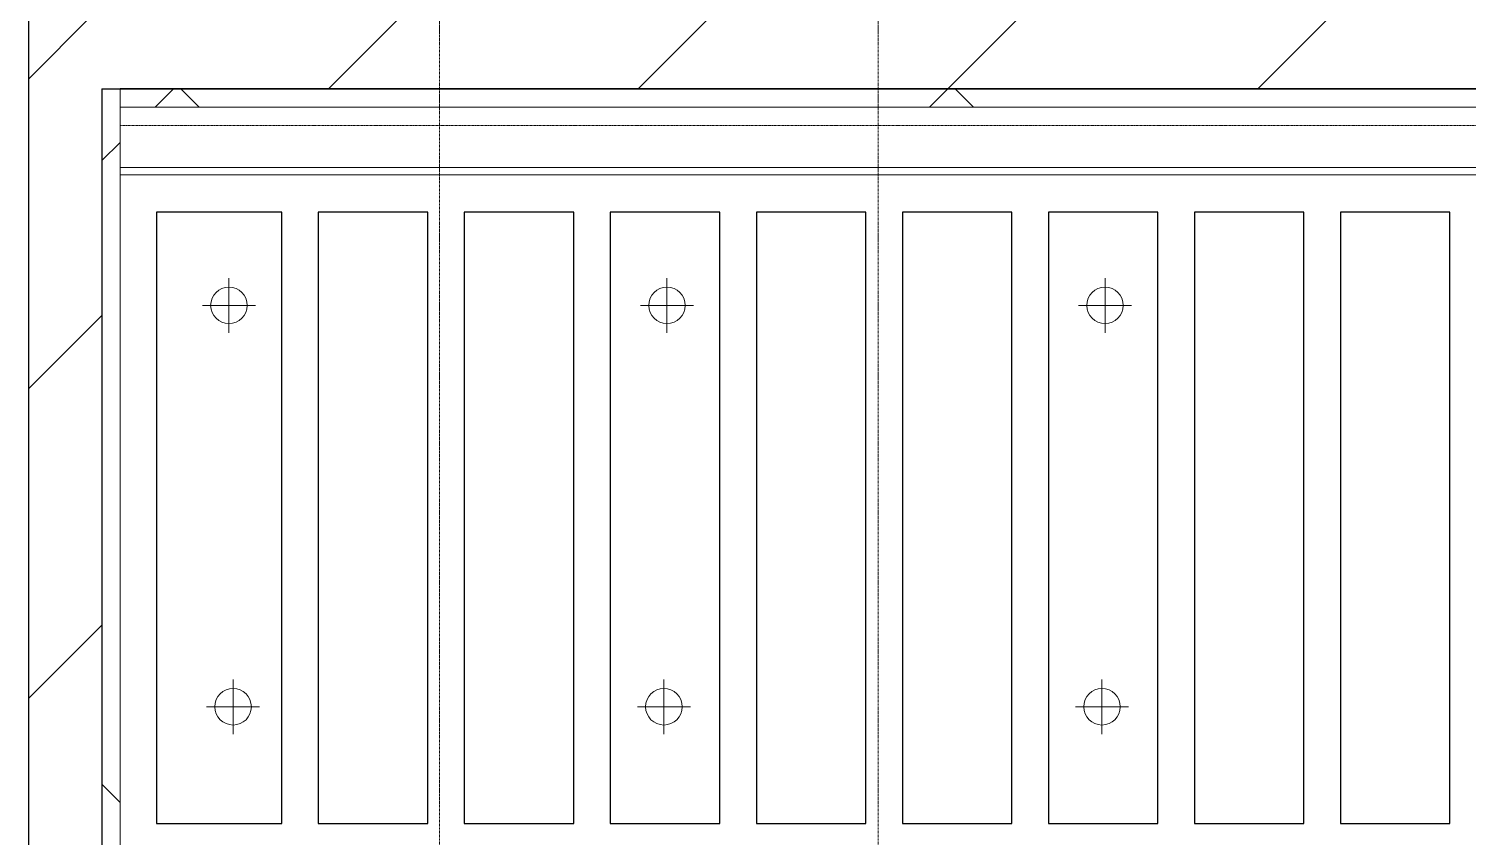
# Model space of a CAD drawing. Header units: millimetres. Extents: x -962357 to -591933, y -35273 to 59420.
# Drawn here: x -871205 to -867262, y 7487 to 9703 of the extents above; entities that cross this region are included whole.
import ezdxf

# ---------------------------------------------------------------- set-up
doc = ezdxf.new("R2010")
doc.units = ezdxf.units.MM
doc.linetypes.add('DPA_Boundary Line 500', pattern=[3.75, 0, -0.75, 1.5, -0.75, 0, -0.75])
doc.linetypes.add('DPA_Grid _ Level 100', pattern=[10, 5.5, -1.6, 1.3, -1.6])
doc.layers.add('000 - WIPEOUT', color=250, linetype='Continuous')
doc.layers.add('A11_ALU.SOLID SHEET', color=2, linetype='Continuous')
for name, color, linetype, lineweight in [('A-DETL-GENF', 2, 'Continuous', 9), ('A-GLAZ-CURT', 2, 'Continuous', 9), ('A-WALL', 5, 'Continuous', 9), ('A-WALL-FNSH', 2, 'Continuous', 9), ('A-WALL-PATT', 1, 'Continuous', 9), ('E-LITE-EQPM', 2, 'Continuous', 9), ('I-WALL-E', 2, 'Continuous', 9), ('S-GRID', 251, 'Continuous', 9)]:
    doc.layers.add(name, color=color, linetype=linetype, lineweight=lineweight)
pattern_1 = [(45, (2.4, 1), (-424.26407, 424.26407), [])]
pattern_2 = [(45, (2.4, 1), (-1060.6602, 1060.6602), []), (135, (2.4, 1), (-1060.6602, -1060.6602), [])]

# ---------------------------------------------------------------- blocks, each defined once
blk = doc.blocks.new('PPLS-PP19_Custom Tile Pattern - Custom Tile Pattern-V70-4130-01 MULTI-PURPOSE LEVEL - REFLECTED CEILING PLAN')
at = {"layer": 'A-GLAZ-CURT'}
for p, q in [((-300, 0), (300, 0)), ((300, 0), (-300, 0)), ((-134.2, 0), (-140, 0)), ((230.1, 0), (300, 0)), ((-300, -50), (300, -50)), ((300, -50), (-300, -50))]:
    blk.add_line(p, q, dxfattribs=at)
at = {"layer": 'A-GLAZ-CURT', "flags": 128}
for points in [[(-300, 0), (-291.6, 0), (-283.3, 0), (-275.2, 0), (-267.3, 0), (-259.5, 0), (-251.8, 0), (-244.2, 0), (-236.7, 0), (-229.4, 0), (-222.1, 0), (-214.8, 0), (-207.7, 0), (-200.8, 0), (-194, 0), (-187.5, 0), (-181.4, 0)], [(-190.4, 0), (-196.4, 0), (-202.6, 0), (-209, 0), (-215.7, 0), (-222.6, 0), (-229.7, 0), (-237, 0), (-244.4, 0), (-252, 0), (-259.7, 0), (-267.5, 0), (-275.5, 0), (-283.6, 0), (-291.7, 0), (-300, 0)], [(-149.4, 0), (-141.8, 0), (-132.8, 0), (-126.1, 0)]]:
    blk.add_lwpolyline(points, dxfattribs=at)
at = {"layer": 'A-GLAZ-CURT'}
for points, knots in [([(-300, 0), (-284.7, 0), (-236.6, 0), (-176.1, 0), (-138.3, 0), (-124.9, 0)], [-5323.127839, -5323.127839, -5323.127839, -5323.127839, -4502.809032, -2700.551212, -1108.984966, -1108.984966, -1108.984966, -1108.984966]), ([(-159.2, 0), (-159.6, 0), (-163.4, 0), (-174, 0), (-185.6, 0), (-209.8, 0), (-232, 0), (-248.9, 0), (-253.5, 0), (-253.7, 0)], [-2257.973564, -2257.973564, -2257.973564, -2257.973564, -2237.412286, -2029.680487, -1755.085331, -1400.429864, -858.079193, -543.655514, -531.287897, -531.287897, -531.287897, -531.287897]), ([(-143.3, 0), (-144.7, 0), (-149.9, 0), (-162, 0), (-177.9, 0), (-199.5, 0), (-215.4, 0), (-225.5, 0), (-226.7, 0)], [-2390.191866, -2390.191866, -2390.191866, -2390.191866, -2308.929706, -2113.765672, -1763.376603, -1422.553702, -978.033455, -910.549282, -910.549282, -910.549282, -910.549282]), ([(-128, 0), (-130.6, 0), (-136.8, 0), (-144.4, 0), (-147.1, 0)], [-5691.037617, -5691.037617, -5691.037617, -5691.037617, -5508.838257, -5319.88299, -5319.88299, -5319.88299, -5319.88299]), ([(-65.9, 0), (-70.5, 0), (-83.9, 0), (-110.9, 0), (-128.7, 0), (-142.4, 0), (-143.6, 0)], [-7788.403577, -7788.403577, -7788.403577, -7788.403577, -7508.296369, -7004.680444, -6449.282163, -6393.465623, -6393.465623, -6393.465623, -6393.465623]), ([(-118.2, 0), (-119.4, 0), (-122.1, 0), (-125.4, 0), (-127, 0), (-127.4, 0)], [-164.249813, -164.249813, -164.249813, -164.249813, -98.539552, -24.539552, 0, 0, 0, 0]), ([(-126.5, 0), (-122.4, 0), (-108.7, 0), (-90.8, 0), (-77.2, 0), (-72.3, 0)], [-5231.017328, -5231.017328, -5231.017328, -5231.017328, -4994.692869, -4542.524482, -4234.633075, -4234.633075, -4234.633075, -4234.633075]), ([(-125.7, 0), (-125.3, 0), (-120.4, 0), (-107.3, 0), (-90.4, 0), (-75.3, 0), (-68.4, 0), (-65.1, 0), (-63.6, 0)], [-4082.700899, -4082.700899, -4082.700899, -4082.700899, -4054.690705, -3793.097032, -3402.597032, -3144.956779, -3050.982048, -2969.237017, -2969.237017, -2969.237017, -2969.237017]), ([(-114.9, 0), (-108, 0), (-98.7, 0), (-91.2, 0), (-90.5, 0)], [-6773.888853, -6773.888853, -6773.888853, -6773.888853, -6236.997189, -6184.855039, -6184.855039, -6184.855039, -6184.855039]), ([(-58.7, 0), (-59.6, 0), (-65.7, 0), (-81.2, 0), (-99.4, 0), (-111.4, 0), (-113.3, 0)], [-1113.463882, -1113.463882, -1113.463882, -1113.463882, -1060.00838, -740.068933, -229.489605, -123.718209, -123.718209, -123.718209, -123.718209]), ([(-39.2, 0), (-39.7, 0), (-45.3, 0), (-56.2, 0), (-75.6, 0), (-92, 0), (-103.2, 0), (-106.1, 0)], [-1826.829157, -1826.829157, -1826.829157, -1826.829157, -1792.521578, -1466.981642, -1208.454564, -789.402658, -608.943052, -608.943052, -608.943052, -608.943052]), ([(-96.4, 0), (-96.2, 0), (-90.9, 0), (-71.3, 0), (-42.5, 0), (-15.2, 0), (-3.8, 0), (-1, 0)], [-5115.12164, -5115.12164, -5115.12164, -5115.12164, -5103.229623, -4799.173296, -4065.652676, -3589.737505, -3410.081093, -3410.081093, -3410.081093, -3410.081093]), ([(-67.9, 0), (-73, 0), (-81.1, 0), (-89.2, 0), (-91.8, 0)], [-2627.997013, -2627.997013, -2627.997013, -2627.997013, -2193.204658, -1970.99776, -1970.99776, -1970.99776, -1970.99776]), ([(-79.5, 0), (-79.3, 0), (-74.9, 0), (-70.9, 0), (-67.4, 0)], [-1286.743147, -1286.743147, -1286.743147, -1286.743147, -1274.333717, -1073.56893, -1073.56893, -1073.56893, -1073.56893]), ([(-29, 0), (-34, 0), (-43.7, 0), (-55.8, 0), (-63.3, 0), (-65.5, 0)], [-2680.714891, -2680.714891, -2680.714891, -2680.714891, -2413.671296, -2161.752162, -2037.343317, -2037.343317, -2037.343317, -2037.343317]), ([(31.2, 0), (26, 0), (12, 0), (-16.9, 0), (-42.2, 0), (-56.4, 0), (-58.5, 0)], [-4496.803627, -4496.803627, -4496.803627, -4496.803627, -4222.080604, -3745.412743, -2981.410125, -2831.320802, -2831.320802, -2831.320802, -2831.320802]), ([(-49.8, 0), (-48.2, 0), (-45.4, 0), (-42.6, 0), (-41.8, 0)], [-4417.7536, -4417.7536, -4417.7536, -4417.7536, -4321.566175, -4270.495146, -4270.495146, -4270.495146, -4270.495146]), ([(71, 0), (70.7, 0), (65.3, 0), (53.5, 0), (37, 0), (24.1, 0), (12.8, 0), (-2.9, 0), (-20.6, 0), (-32.8, 0), (-42.4, 0), (-47, 0), (-47.8, 0)], [-2966.590051, -2966.590051, -2966.590051, -2966.590051, -2950.589685, -2634.532728, -2313.748533, -2106.613311, -1925.670641, -1617.263037, -1290.787923, -1039.307308, -819.71621, -773.893057, -773.893057, -773.893057, -773.893057]), ([(-45.9, 0), (-43, 0), (-37.8, 0), (-33.6, 0), (-32.3, 0)], [-3487.344885, -3487.344885, -3487.344885, -3487.344885, -3315.260113, -3238.248822, -3238.248822, -3238.248822, -3238.248822]), ([(-31.3, 0), (-28.4, 0), (-17, 0), (8.8, 0), (43.4, 0), (68.5, 0), (77.9, 0), (79.3, 0)], [-6062.162279, -6062.162279, -6062.162279, -6062.162279, -5862.463379, -5340.621928, -4573.028122, -4094.177415, -3998.447461, -3998.447461, -3998.447461, -3998.447461]), ([(2.8, 0), (-4.7, 0), (-14.7, 0), (-28.9, 0), (-31.3, 0)], [-9880.810509, -9880.810509, -9880.810509, -9880.810509, -9424.652049, -9299.586361, -9299.586361, -9299.586361, -9299.586361]), ([(-29, 0), (-28.7, 0), (-27.4, 0), (-24.5, 0), (-22.6, 0)], [-166.548282, -166.548282, -166.548282, -166.548282, -102.06493, 0, 0, 0, 0]), ([(-22.6, 0), (-20.3, 0), (-17, 0), (-12.7, 0), (-10.9, 0), (-9.9, 0)], [-56468.192263, -56468.192263, -56468.192263, -56468.192263, -56344.022017, -56303.229861, -56238.992205, -56238.992205, -56238.992205, -56238.992205]), ([(-21.2, 0), (-19.4, 0), (-11.8, 0), (-1.3, 0), (4.5, 0)], [-2989.152759, -2989.152759, -2989.152759, -2989.152759, -2864.387349, -2490.960632, -2490.960632, -2490.960632, -2490.960632]), ([(0.5, 0), (-2.2, 0), (-6.9, 0), (-11, 0), (-12.4, 0)], [-2679.34943, -2679.34943, -2679.34943, -2679.34943, -2518.50168, -2435.772209, -2435.772209, -2435.772209, -2435.772209]), ([(-3.4, 0), (-0.6, 0), (14, 0), (42.8, 0), (88.7, 0), (120.6, 0), (138.3, 0), (138.5, 0)], [-439.821474, -439.821474, -439.821474, -439.821474, -429.606584, -390.253598, -346.313304, -291.370682, -290.5735, -290.5735, -290.5735, -290.5735]), ([(3.4, 0), (4.6, 0), (8, 0), (16, 0), (22.5, 0), (24.5, 0)], [-211.182196, -211.182196, -211.182196, -211.182196, -206.416616, -198.214427, -187.717507, -187.717507, -187.717507, -187.717507]), ([(103.1, 0), (101.1, 0), (86.3, 0), (63.3, 0), (37, 0), (25.3, 0), (20.9, 0)], [-375.435014, -375.435014, -375.435014, -375.435014, -369.147452, -330.153101, -307.516438, -289.397823, -289.397823, -289.397823, -289.397823]), ([(21.5, 0), (22, 0), (24.6, 0), (31, 0), (39, 0), (48.3, 0), (52.8, 0), (53.9, 0)], [-1992.768506, -1992.768506, -1992.768506, -1992.768506, -1956.422387, -1818.904206, -1645.594513, -1443.202566, -1370.028348, -1370.028348, -1370.028348, -1370.028348]), ([(136.4, 0), (121.7, 0), (86.9, 0), (51.2, 0), (31.2, 0)], [-106.750556, -106.750556, -106.750556, -106.750556, -59.610984, 0, 0, 0, 0]), ([(36.3, 0), (37.8, 0), (46.7, 0), (52.8, 0), (56.3, 0)], [-314.598523, -314.598523, -314.598523, -314.598523, -305.899624, -292.458861, -292.458861, -292.458861, -292.458861]), ([(100.3, 0), (90.4, 0), (75.2, 0), (57.8, 0), (46.5, 0), (41.8, 0), (38.2, 0), (37.3, 0)], [-395.777283, -395.777283, -395.777283, -395.777283, -357.622665, -341.267687, -334.000314, -326.15566, -321.97841, -321.97841, -321.97841, -321.97841]), ([(39, 0), (43.3, 0), (54.4, 0), (67.2, 0), (73, 0)], [-4639.627446, -4639.627446, -4639.627446, -4639.627446, -4353.683244, -3976.823525, -3976.823525, -3976.823525, -3976.823525]), ([(96.7, 0), (97, 0), (100.3, 0), (109, 0), (120.8, 0), (139.9, 0), (160.9, 0), (176.3, 0), (182.7, 0)], [-2253.533331, -2253.533331, -2253.533331, -2253.533331, -2233.599744, -2052.234781, -1843.028543, -1530.39897, -1095.004608, -662.803921, -662.803921, -662.803921, -662.803921]), ([(131.4, 0), (132.9, 0), (139.5, 0), (148, 0), (152.6, 0)], [-625.910216, -625.910216, -625.910216, -625.910216, -618.981161, -603.66234, -603.66234, -603.66234, -603.66234]), ([(162.8, 0), (165.4, 0), (168.7, 0), (170.7, 0), (170.7, 0)], [-111.264224, -111.264224, -111.264224, -111.264224, -56.742688, -55.632112, -55.632112, -55.632112, -55.632112]), ([(300, 0), (286.5, 0), (254.2, 0), (207.1, 0), (179.8, 0), (166.2, 0), (164.9, 0)], [-285.253232, -285.253232, -285.253232, -285.253232, -244.693688, -187.987675, -143.776725, -138.771843, -138.771843, -138.771843, -138.771843]), ([(171.5, 0), (176.5, 0), (188.6, 0), (194.3, 0), (195.7, 0)], [-7971.819559, -7971.819559, -7971.819559, -7971.819559, -7784.112253, -7707.76565, -7707.76565, -7707.76565, -7707.76565]), ([(185.8, 0), (186.9, 0), (192.6, 0), (208.8, 0), (219.4, 0), (230.1, 0)], [-46.257281, -46.257281, -46.257281, -46.257281, -41.623857, -24.459831, 0, 0, 0, 0]), ([(219.8, 0), (225.3, 0), (244.4, 0), (264.9, 0), (276, 0), (279, 0)], [-6915.603924, -6915.603924, -6915.603924, -6915.603924, -6582.165592, -6068.460911, -5859.388289, -5859.388289, -5859.388289, -5859.388289]), ([(286.1, 0), (286.6, 0), (288.3, 0), (293.6, 0), (297.8, 0), (300, 0)], [-4011.010929, -4011.010929, -4011.010929, -4011.010929, -3959.664717, -3862.421465, -3746.95702, -3746.95702, -3746.95702, -3746.95702])]:
    blk.add_open_spline(points, degree=3, knots=knots, dxfattribs=at)
for points in [[(-122.9, 0), (-125.3, 0), (-129.6, 0), (-133.8, 0)], [(-108.5, 0), (-104.3, 0), (-99.2, 0), (-91.5, 0)], [(67.8, 0), (71.7, 0), (75.7, 0), (79.6, 0)]]:
    blk.add_open_spline(points, degree=3, dxfattribs=at)
blk = doc.blocks.new('PPLS-PP19_Custom Tile Pattern - Custom Tile Pattern-V80-4130-01 MULTI-PURPOSE LEVEL - REFLECTED CEILING PLAN')
at = {"layer": 'A-GLAZ-CURT'}
for p, q in [((-300, 0), (300, 0)), ((300, 0), (-300, 0)), ((-134.2, 0), (-140, 0)), ((230.1, 0), (300, 0)), ((-300, -50), (300, -50)), ((300, -50), (-300, -50))]:
    blk.add_line(p, q, dxfattribs=at)
at = {"layer": 'A-GLAZ-CURT', "flags": 128}
for points in [[(-300, 0), (-291.6, 0), (-283.3, 0), (-275.2, 0), (-267.3, 0), (-259.5, 0), (-251.8, 0), (-244.2, 0), (-236.7, 0), (-229.4, 0), (-222.1, 0), (-214.8, 0), (-207.7, 0), (-200.8, 0), (-194, 0), (-187.5, 0), (-181.4, 0)], [(-190.4, 0), (-196.4, 0), (-202.6, 0), (-209, 0), (-215.7, 0), (-222.6, 0), (-229.7, 0), (-237, 0), (-244.4, 0), (-252, 0), (-259.7, 0), (-267.5, 0), (-275.5, 0), (-283.6, 0), (-291.7, 0), (-300, 0)], [(-149.4, 0), (-141.8, 0), (-132.8, 0), (-126.1, 0)]]:
    blk.add_lwpolyline(points, dxfattribs=at)
at = {"layer": 'A-GLAZ-CURT'}
for points, knots in [([(-300, 0), (-284.7, 0), (-236.6, 0), (-176.1, 0), (-138.3, 0), (-124.9, 0)], [-5323.127839, -5323.127839, -5323.127839, -5323.127839, -4502.809032, -2700.551212, -1108.984966, -1108.984966, -1108.984966, -1108.984966]), ([(-159.2, 0), (-159.6, 0), (-163.4, 0), (-174, 0), (-185.6, 0), (-209.8, 0), (-232, 0), (-248.9, 0), (-253.5, 0), (-253.7, 0)], [-2257.973564, -2257.973564, -2257.973564, -2257.973564, -2237.412286, -2029.680487, -1755.085331, -1400.429864, -858.079193, -543.655514, -531.287897, -531.287897, -531.287897, -531.287897]), ([(-143.3, 0), (-144.7, 0), (-149.9, 0), (-162, 0), (-177.9, 0), (-199.5, 0), (-215.4, 0), (-225.5, 0), (-226.7, 0)], [-2390.191866, -2390.191866, -2390.191866, -2390.191866, -2308.929706, -2113.765672, -1763.376603, -1422.553702, -978.033455, -910.549282, -910.549282, -910.549282, -910.549282]), ([(-128, 0), (-130.6, 0), (-136.8, 0), (-144.4, 0), (-147.1, 0)], [-5691.037617, -5691.037617, -5691.037617, -5691.037617, -5508.838257, -5319.88299, -5319.88299, -5319.88299, -5319.88299]), ([(-65.9, 0), (-70.5, 0), (-83.9, 0), (-110.9, 0), (-128.7, 0), (-142.4, 0), (-143.6, 0)], [-7788.403577, -7788.403577, -7788.403577, -7788.403577, -7508.296369, -7004.680444, -6449.282163, -6393.465623, -6393.465623, -6393.465623, -6393.465623]), ([(-118.2, 0), (-119.4, 0), (-122.1, 0), (-125.4, 0), (-127, 0), (-127.4, 0)], [-164.249813, -164.249813, -164.249813, -164.249813, -98.539552, -24.539552, 0, 0, 0, 0]), ([(-126.5, 0), (-122.4, 0), (-108.7, 0), (-90.8, 0), (-77.2, 0), (-72.3, 0)], [-5231.017328, -5231.017328, -5231.017328, -5231.017328, -4994.692869, -4542.524482, -4234.633075, -4234.633075, -4234.633075, -4234.633075]), ([(-125.7, 0), (-125.3, 0), (-120.4, 0), (-107.3, 0), (-90.4, 0), (-75.3, 0), (-68.4, 0), (-65.1, 0), (-63.6, 0)], [-4082.700899, -4082.700899, -4082.700899, -4082.700899, -4054.690705, -3793.097032, -3402.597032, -3144.956779, -3050.982048, -2969.237017, -2969.237017, -2969.237017, -2969.237017]), ([(-114.9, 0), (-108, 0), (-98.7, 0), (-91.2, 0), (-90.5, 0)], [-6773.888853, -6773.888853, -6773.888853, -6773.888853, -6236.997189, -6184.855039, -6184.855039, -6184.855039, -6184.855039]), ([(-58.7, 0), (-59.6, 0), (-65.7, 0), (-81.2, 0), (-99.4, 0), (-111.4, 0), (-113.3, 0)], [-1113.463882, -1113.463882, -1113.463882, -1113.463882, -1060.00838, -740.068933, -229.489605, -123.718209, -123.718209, -123.718209, -123.718209]), ([(-39.2, 0), (-39.7, 0), (-45.3, 0), (-56.2, 0), (-75.6, 0), (-92, 0), (-103.2, 0), (-106.1, 0)], [-1826.829157, -1826.829157, -1826.829157, -1826.829157, -1792.521578, -1466.981642, -1208.454564, -789.402658, -608.943052, -608.943052, -608.943052, -608.943052]), ([(-96.4, 0), (-96.2, 0), (-90.9, 0), (-71.3, 0), (-42.5, 0), (-15.2, 0), (-3.8, 0), (-1, 0)], [-5115.12164, -5115.12164, -5115.12164, -5115.12164, -5103.229623, -4799.173296, -4065.652676, -3589.737505, -3410.081093, -3410.081093, -3410.081093, -3410.081093]), ([(-67.9, 0), (-73, 0), (-81.1, 0), (-89.2, 0), (-91.8, 0)], [-2627.997013, -2627.997013, -2627.997013, -2627.997013, -2193.204658, -1970.99776, -1970.99776, -1970.99776, -1970.99776]), ([(-79.5, 0), (-79.3, 0), (-74.9, 0), (-70.9, 0), (-67.4, 0)], [-1286.743147, -1286.743147, -1286.743147, -1286.743147, -1274.333717, -1073.56893, -1073.56893, -1073.56893, -1073.56893]), ([(-29, 0), (-34, 0), (-43.7, 0), (-55.8, 0), (-63.3, 0), (-65.5, 0)], [-2680.714891, -2680.714891, -2680.714891, -2680.714891, -2413.671296, -2161.752162, -2037.343317, -2037.343317, -2037.343317, -2037.343317]), ([(31.2, 0), (26, 0), (12, 0), (-16.9, 0), (-42.2, 0), (-56.4, 0), (-58.5, 0)], [-4496.803627, -4496.803627, -4496.803627, -4496.803627, -4222.080604, -3745.412743, -2981.410125, -2831.320802, -2831.320802, -2831.320802, -2831.320802]), ([(-49.8, 0), (-48.2, 0), (-45.4, 0), (-42.6, 0), (-41.8, 0)], [-4417.7536, -4417.7536, -4417.7536, -4417.7536, -4321.566175, -4270.495146, -4270.495146, -4270.495146, -4270.495146]), ([(50.3, 0), (45.2, 0), (36, 0), (24.1, 0), (12.8, 0), (-2.9, 0), (-20.6, 0), (-32.8, 0), (-42.4, 0), (-47, 0), (-47.8, 0)], [-2579.643523, -2579.643523, -2579.643523, -2579.643523, -2313.748533, -2106.613311, -1925.670641, -1617.263037, -1290.787923, -1039.307308, -819.71621, -773.893057, -773.893057, -773.893057, -773.893057]), ([(-45.9, 0), (-43, 0), (-37.8, 0), (-33.6, 0), (-32.3, 0)], [-3487.344885, -3487.344885, -3487.344885, -3487.344885, -3315.260113, -3238.248822, -3238.248822, -3238.248822, -3238.248822]), ([(-31.3, 0), (-28.4, 0), (-17, 0), (8.8, 0), (35.2, 0), (50.9, 0), (52, 0)], [-6062.162279, -6062.162279, -6062.162279, -6062.162279, -5862.463379, -5340.621928, -4573.028122, -4514.376165, -4514.376165, -4514.376165, -4514.376165]), ([(2.8, 0), (-4.7, 0), (-14.7, 0), (-28.9, 0), (-31.3, 0)], [-9880.810509, -9880.810509, -9880.810509, -9880.810509, -9424.652049, -9299.586361, -9299.586361, -9299.586361, -9299.586361]), ([(-29, 0), (-28.7, 0), (-27.4, 0), (-24.5, 0), (-22.6, 0)], [-166.548282, -166.548282, -166.548282, -166.548282, -102.06493, 0, 0, 0, 0]), ([(-22.6, 0), (-20.3, 0), (-17, 0), (-12.7, 0), (-10.9, 0), (-9.9, 0)], [-56468.192263, -56468.192263, -56468.192263, -56468.192263, -56344.022017, -56303.229861, -56238.992205, -56238.992205, -56238.992205, -56238.992205]), ([(-21.2, 0), (-19.4, 0), (-11.8, 0), (-1.3, 0), (4.5, 0)], [-2989.152759, -2989.152759, -2989.152759, -2989.152759, -2864.387349, -2490.960632, -2490.960632, -2490.960632, -2490.960632]), ([(0.5, 0), (-2.2, 0), (-6.9, 0), (-11, 0), (-12.4, 0)], [-2679.34943, -2679.34943, -2679.34943, -2679.34943, -2518.50168, -2435.772209, -2435.772209, -2435.772209, -2435.772209]), ([(-3.4, 0), (-0.6, 0), (14, 0), (33.7, 0), (51, 0), (55.7, 0)], [-439.821474, -439.821474, -439.821474, -439.821474, -429.606584, -390.253598, -375.968397, -375.968397, -375.968397, -375.968397]), ([(3.4, 0), (4.6, 0), (8, 0), (16, 0), (22.5, 0), (24.5, 0)], [-211.182196, -211.182196, -211.182196, -211.182196, -206.416616, -198.214427, -187.717507, -187.717507, -187.717507, -187.717507]), ([(55.7, 0), (48.9, 0), (36.3, 0), (25.3, 0), (20.9, 0)], [-327.830242, -327.830242, -327.830242, -327.830242, -307.516438, -289.397823, -289.397823, -289.397823, -289.397823]), ([(21.5, 0), (22, 0), (24.6, 0), (31, 0), (39, 0), (48.3, 0), (52.8, 0), (53.9, 0)], [-1992.768506, -1992.768506, -1992.768506, -1992.768506, -1956.422387, -1818.904206, -1645.594513, -1443.202566, -1370.028348, -1370.028348, -1370.028348, -1370.028348]), ([(136.4, 0), (121.7, 0), (86.9, 0), (51.2, 0), (31.2, 0)], [-106.750556, -106.750556, -106.750556, -106.750556, -59.610984, 0, 0, 0, 0]), ([(36.3, 0), (37.8, 0), (43.7, 0), (48.4, 0), (50.2, 0)], [-314.598523, -314.598523, -314.598523, -314.598523, -305.899624, -299.838748, -299.838748, -299.838748, -299.838748]), ([(55.7, 0), (55.3, 0), (52.4, 0), (46.5, 0), (41.8, 0), (38.2, 0), (37.3, 0)], [-342.650778, -342.650778, -342.650778, -342.650778, -341.267687, -334.000314, -326.15566, -321.97841, -321.97841, -321.97841, -321.97841]), ([(55.8, 0), (65.4, 0), (93.3, 0), (120.6, 0), (138.3, 0), (138.5, 0)], [-375.858057, -375.858057, -375.858057, -375.858057, -346.313304, -291.370682, -290.5735, -290.5735, -290.5735, -290.5735]), ([(103.1, 0), (101.1, 0), (86.3, 0), (70.4, 0), (56.9, 0), (56.4, 0)], [-375.435014, -375.435014, -375.435014, -375.435014, -369.147452, -330.153101, -328.505637, -328.505637, -328.505637, -328.505637]), ([(100.3, 0), (90.4, 0), (76, 0), (61.5, 0), (57.2, 0)], [-395.777283, -395.777283, -395.777283, -395.777283, -357.622665, -344.118072, -344.118072, -344.118072, -344.118072]), ([(71, 0), (70.7, 0), (66.5, 0), (62, 0), (57.5, 0)], [-2966.590051, -2966.590051, -2966.590051, -2966.590051, -2950.589685, -2708.625699, -2708.625699, -2708.625699, -2708.625699]), ([(59.2, 0), (64.6, 0), (71.6, 0), (77.9, 0), (79.3, 0)], [-4385.393989, -4385.393989, -4385.393989, -4385.393989, -4094.177415, -3998.447461, -3998.447461, -3998.447461, -3998.447461]), ([(96.7, 0), (97, 0), (100.3, 0), (109, 0), (120.8, 0), (139.9, 0), (160.9, 0), (176.3, 0), (182.7, 0)], [-2253.533331, -2253.533331, -2253.533331, -2253.533331, -2233.599744, -2052.234781, -1843.028543, -1530.39897, -1095.004608, -662.803921, -662.803921, -662.803921, -662.803921]), ([(131.4, 0), (132.9, 0), (139.5, 0), (148, 0), (152.6, 0)], [-625.910216, -625.910216, -625.910216, -625.910216, -618.981161, -603.66234, -603.66234, -603.66234, -603.66234]), ([(162.8, 0), (165.4, 0), (168.7, 0), (170.7, 0), (170.7, 0)], [-111.264224, -111.264224, -111.264224, -111.264224, -56.742688, -55.632112, -55.632112, -55.632112, -55.632112]), ([(300, 0), (286.5, 0), (254.2, 0), (207.1, 0), (179.8, 0), (166.2, 0), (164.9, 0)], [-285.253232, -285.253232, -285.253232, -285.253232, -244.693688, -187.987675, -143.776725, -138.771843, -138.771843, -138.771843, -138.771843]), ([(171.5, 0), (176.5, 0), (188.6, 0), (194.3, 0), (195.7, 0)], [-7971.819559, -7971.819559, -7971.819559, -7971.819559, -7784.112253, -7707.76565, -7707.76565, -7707.76565, -7707.76565]), ([(185.8, 0), (186.9, 0), (192.6, 0), (208.8, 0), (219.4, 0), (230.1, 0)], [-46.257281, -46.257281, -46.257281, -46.257281, -41.623857, -24.459831, 0, 0, 0, 0]), ([(219.8, 0), (225.3, 0), (244.4, 0), (264.9, 0), (276, 0), (279, 0)], [-6915.603924, -6915.603924, -6915.603924, -6915.603924, -6582.165592, -6068.460911, -5859.388289, -5859.388289, -5859.388289, -5859.388289]), ([(286.1, 0), (286.6, 0), (288.3, 0), (293.6, 0), (297.8, 0), (300, 0)], [-4011.010929, -4011.010929, -4011.010929, -4011.010929, -3959.664717, -3862.421465, -3746.95702, -3746.95702, -3746.95702, -3746.95702])]:
    blk.add_open_spline(points, degree=3, knots=knots, dxfattribs=at)
for points in [[(-122.9, 0), (-125.3, 0), (-129.6, 0), (-133.8, 0)], [(-108.5, 0), (-104.3, 0), (-99.2, 0), (-91.5, 0)], [(39, 0), (43, 0), (47.4, 0), (52.1, 0)], [(59.2, 0), (64.1, 0), (68.9, 0), (73, 0)], [(67.8, 0), (71.7, 0), (75.7, 0), (79.6, 0)]]:
    blk.add_open_spline(points, degree=3, dxfattribs=at)
blk = doc.blocks.new('PPLS-PP19_Custom Tile Pattern - Custom Tile Pattern-V81-4130-01 MULTI-PURPOSE LEVEL - REFLECTED CEILING PLAN')
at = {"layer": 'A-GLAZ-CURT'}
for p, q in [((-300, 0), (300, 0)), ((300, 0), (-300, 0)), ((-134.2, 0), (-140, 0)), ((230.1, 0), (300, 0)), ((-300, -50), (300, -50)), ((300, -50), (-300, -50))]:
    blk.add_line(p, q, dxfattribs=at)
at = {"layer": 'A-GLAZ-CURT', "flags": 128}
for points in [[(-300, 0), (-291.6, 0), (-283.3, 0), (-275.2, 0), (-267.3, 0), (-259.5, 0), (-251.8, 0), (-244.2, 0), (-236.7, 0), (-229.4, 0), (-222.1, 0), (-214.8, 0), (-207.7, 0), (-200.8, 0), (-194, 0), (-187.5, 0), (-181.4, 0)], [(-190.4, 0), (-196.4, 0), (-202.6, 0), (-209, 0), (-215.7, 0), (-222.6, 0), (-229.7, 0), (-237, 0), (-244.4, 0), (-252, 0), (-259.7, 0), (-267.5, 0), (-275.5, 0), (-283.6, 0), (-291.7, 0), (-300, 0)], [(-149.4, 0), (-141.8, 0), (-132.8, 0), (-126.1, 0)]]:
    blk.add_lwpolyline(points, dxfattribs=at)
at = {"layer": 'A-GLAZ-CURT'}
for points, knots in [([(-300, 0), (-284.7, 0), (-236.6, 0), (-176.1, 0), (-138.3, 0), (-124.9, 0)], [-5323.127839, -5323.127839, -5323.127839, -5323.127839, -4502.809032, -2700.551212, -1108.984966, -1108.984966, -1108.984966, -1108.984966]), ([(-159.2, 0), (-159.6, 0), (-163.4, 0), (-174, 0), (-185.6, 0), (-209.8, 0), (-232, 0), (-248.9, 0), (-253.5, 0), (-253.7, 0)], [-2257.973564, -2257.973564, -2257.973564, -2257.973564, -2237.412286, -2029.680487, -1755.085331, -1400.429864, -858.079193, -543.655514, -531.287897, -531.287897, -531.287897, -531.287897]), ([(-143.3, 0), (-144.7, 0), (-149.9, 0), (-162, 0), (-177.9, 0), (-199.5, 0), (-215.4, 0), (-225.5, 0), (-226.7, 0)], [-2390.191866, -2390.191866, -2390.191866, -2390.191866, -2308.929706, -2113.765672, -1763.376603, -1422.553702, -978.033455, -910.549282, -910.549282, -910.549282, -910.549282]), ([(-128, 0), (-130.6, 0), (-136.8, 0), (-144.4, 0), (-147.1, 0)], [-5691.037617, -5691.037617, -5691.037617, -5691.037617, -5508.838257, -5319.88299, -5319.88299, -5319.88299, -5319.88299]), ([(-77.8, 0), (-78.7, 0), (-88.6, 0), (-110.9, 0), (-128.7, 0), (-142.4, 0), (-143.6, 0)], [-7555.913918, -7555.913918, -7555.913918, -7555.913918, -7508.296369, -7004.680444, -6449.282163, -6393.465623, -6393.465623, -6393.465623, -6393.465623]), ([(-118.2, 0), (-119.4, 0), (-122.1, 0), (-125.4, 0), (-127, 0), (-127.4, 0)], [-164.249813, -164.249813, -164.249813, -164.249813, -98.539552, -24.539552, 0, 0, 0, 0]), ([(-126.5, 0), (-122.4, 0), (-108.7, 0), (-93, 0), (-81.6, 0), (-78.5, 0)], [-5231.017328, -5231.017328, -5231.017328, -5231.017328, -4994.692869, -4542.524482, -4359.181107, -4359.181107, -4359.181107, -4359.181107]), ([(-125.7, 0), (-125.3, 0), (-120.4, 0), (-107.3, 0), (-91.8, 0), (-80.1, 0), (-76.6, 0)], [-4082.700899, -4082.700899, -4082.700899, -4082.700899, -4054.690705, -3793.097032, -3402.597032, -3216.673436, -3216.673436, -3216.673436, -3216.673436]), ([(-114.9, 0), (-108, 0), (-98.7, 0), (-91.2, 0), (-90.5, 0)], [-6773.888853, -6773.888853, -6773.888853, -6773.888853, -6236.997189, -6184.855039, -6184.855039, -6184.855039, -6184.855039]), ([(-78.1, 0), (-87.4, 0), (-99.4, 0), (-111.4, 0), (-113.3, 0)], [-740.068933, -740.068933, -740.068933, -740.068933, -229.489605, -123.718209, -123.718209, -123.718209, -123.718209]), ([(-72.9, 0), (-80.8, 0), (-92.1, 0), (-103.2, 0), (-106.1, 0)], [-1200.509171, -1200.509171, -1200.509171, -1200.509171, -789.402658, -608.943052, -608.943052, -608.943052, -608.943052]), ([(-96.4, 0), (-96.2, 0), (-90.9, 0), (-84.1, 0), (-77.5, 0), (-76.5, 0)], [-5115.12164, -5115.12164, -5115.12164, -5115.12164, -5103.229623, -4799.173296, -4749.755808, -4749.755808, -4749.755808, -4749.755808]), ([(-73.8, 0), (-77, 0), (-83.1, 0), (-89.2, 0), (-91.8, 0)], [-2463.7472, -2463.7472, -2463.7472, -2463.7472, -2193.204658, -1970.99776, -1970.99776, -1970.99776, -1970.99776]), ([(-79.5, 0), (-79.3, 0), (-77.1, 0), (-75, 0), (-73.2, 0)], [-1286.743147, -1286.743147, -1286.743147, -1286.743147, -1274.333717, -1179.514552, -1179.514552, -1179.514552, -1179.514552]), ([(-39.2, 0), (-39.7, 0), (-45.3, 0), (-56.1, 0), (-67.1, 0), (-71.9, 0)], [-1826.829157, -1826.829157, -1826.829157, -1826.829157, -1792.521578, -1466.981642, -1217.886105, -1217.886105, -1217.886105, -1217.886105]), ([(-58.7, 0), (-59.6, 0), (-63.6, 0), (-67.9, 0), (-71.3, 0)], [-1113.463882, -1113.463882, -1113.463882, -1113.463882, -1060.00838, -866.027463, -866.027463, -866.027463, -866.027463]), ([(-70.2, 0), (-69.5, 0), (-67.4, 0), (-65.1, 0), (-63.6, 0)], [-3092.955226, -3092.955226, -3092.955226, -3092.955226, -3050.982048, -2969.237017, -2969.237017, -2969.237017, -2969.237017]), ([(-69.6, 0), (-59, 0), (-39.2, 0), (-15.2, 0), (-3.8, 0), (-1, 0)], [-4627.967198, -4627.967198, -4627.967198, -4627.967198, -4065.652676, -3589.737505, -3410.081093, -3410.081093, -3410.081093, -3410.081093]), ([(-29, 0), (-34, 0), (-43.7, 0), (-55.8, 0), (-63.3, 0), (-65.5, 0)], [-2680.714891, -2680.714891, -2680.714891, -2680.714891, -2413.671296, -2161.752162, -2037.343317, -2037.343317, -2037.343317, -2037.343317]), ([(31.2, 0), (26, 0), (12, 0), (-16.9, 0), (-42.2, 0), (-56.4, 0), (-58.5, 0)], [-4496.803627, -4496.803627, -4496.803627, -4496.803627, -4222.080604, -3745.412743, -2981.410125, -2831.320802, -2831.320802, -2831.320802, -2831.320802]), ([(-49.8, 0), (-48.2, 0), (-45.4, 0), (-42.6, 0), (-41.8, 0)], [-4417.7536, -4417.7536, -4417.7536, -4417.7536, -4321.566175, -4270.495146, -4270.495146, -4270.495146, -4270.495146]), ([(71, 0), (70.7, 0), (65.3, 0), (53.5, 0), (37, 0), (24.1, 0), (12.8, 0), (-2.9, 0), (-20.6, 0), (-32.8, 0), (-42.4, 0), (-47, 0), (-47.8, 0)], [-2966.590051, -2966.590051, -2966.590051, -2966.590051, -2950.589685, -2634.532728, -2313.748533, -2106.613311, -1925.670641, -1617.263037, -1290.787923, -1039.307308, -819.71621, -773.893057, -773.893057, -773.893057, -773.893057]), ([(-45.9, 0), (-43, 0), (-37.8, 0), (-33.6, 0), (-32.3, 0)], [-3487.344885, -3487.344885, -3487.344885, -3487.344885, -3315.260113, -3238.248822, -3238.248822, -3238.248822, -3238.248822]), ([(-31.3, 0), (-28.4, 0), (-17, 0), (8.8, 0), (43.4, 0), (68.5, 0), (77.9, 0), (79.3, 0)], [-6062.162279, -6062.162279, -6062.162279, -6062.162279, -5862.463379, -5340.621928, -4573.028122, -4094.177415, -3998.447461, -3998.447461, -3998.447461, -3998.447461]), ([(2.8, 0), (-4.7, 0), (-14.7, 0), (-28.9, 0), (-31.3, 0)], [-9880.810509, -9880.810509, -9880.810509, -9880.810509, -9424.652049, -9299.586361, -9299.586361, -9299.586361, -9299.586361]), ([(-29, 0), (-28.7, 0), (-27.4, 0), (-24.5, 0), (-22.6, 0)], [-166.548282, -166.548282, -166.548282, -166.548282, -102.06493, 0, 0, 0, 0]), ([(-22.6, 0), (-20.3, 0), (-17, 0), (-12.7, 0), (-10.9, 0), (-9.9, 0)], [-56468.192263, -56468.192263, -56468.192263, -56468.192263, -56344.022017, -56303.229861, -56238.992205, -56238.992205, -56238.992205, -56238.992205]), ([(-21.2, 0), (-19.4, 0), (-11.8, 0), (-1.3, 0), (4.5, 0)], [-2989.152759, -2989.152759, -2989.152759, -2989.152759, -2864.387349, -2490.960632, -2490.960632, -2490.960632, -2490.960632]), ([(0.5, 0), (-2.2, 0), (-6.9, 0), (-11, 0), (-12.4, 0)], [-2679.34943, -2679.34943, -2679.34943, -2679.34943, -2518.50168, -2435.772209, -2435.772209, -2435.772209, -2435.772209]), ([(-3.4, 0), (-0.6, 0), (14, 0), (42.8, 0), (88.7, 0), (120.6, 0), (138.3, 0), (138.5, 0)], [-439.821474, -439.821474, -439.821474, -439.821474, -429.606584, -390.253598, -346.313304, -291.370682, -290.5735, -290.5735, -290.5735, -290.5735]), ([(3.4, 0), (4.6, 0), (8, 0), (16, 0), (22.5, 0), (24.5, 0)], [-211.182196, -211.182196, -211.182196, -211.182196, -206.416616, -198.214427, -187.717507, -187.717507, -187.717507, -187.717507]), ([(103.1, 0), (101.1, 0), (86.3, 0), (63.3, 0), (37, 0), (25.3, 0), (20.9, 0)], [-375.435014, -375.435014, -375.435014, -375.435014, -369.147452, -330.153101, -307.516438, -289.397823, -289.397823, -289.397823, -289.397823]), ([(21.5, 0), (22, 0), (24.6, 0), (31, 0), (39, 0), (48.3, 0), (52.8, 0), (53.9, 0)], [-1992.768506, -1992.768506, -1992.768506, -1992.768506, -1956.422387, -1818.904206, -1645.594513, -1443.202566, -1370.028348, -1370.028348, -1370.028348, -1370.028348]), ([(136.4, 0), (121.7, 0), (86.9, 0), (51.2, 0), (31.2, 0)], [-106.750556, -106.750556, -106.750556, -106.750556, -59.610984, 0, 0, 0, 0]), ([(36.3, 0), (37.8, 0), (46.7, 0), (52.8, 0), (56.3, 0)], [-314.598523, -314.598523, -314.598523, -314.598523, -305.899624, -292.458861, -292.458861, -292.458861, -292.458861]), ([(100.3, 0), (90.4, 0), (75.2, 0), (57.8, 0), (46.5, 0), (41.8, 0), (38.2, 0), (37.3, 0)], [-395.777283, -395.777283, -395.777283, -395.777283, -357.622665, -341.267687, -334.000314, -326.15566, -321.97841, -321.97841, -321.97841, -321.97841]), ([(39, 0), (43.3, 0), (54.4, 0), (67.2, 0), (73, 0)], [-4639.627446, -4639.627446, -4639.627446, -4639.627446, -4353.683244, -3976.823525, -3976.823525, -3976.823525, -3976.823525]), ([(96.7, 0), (97, 0), (100.3, 0), (109, 0), (120.8, 0), (139.9, 0), (160.9, 0), (176.3, 0), (182.7, 0)], [-2253.533331, -2253.533331, -2253.533331, -2253.533331, -2233.599744, -2052.234781, -1843.028543, -1530.39897, -1095.004608, -662.803921, -662.803921, -662.803921, -662.803921]), ([(131.4, 0), (132.9, 0), (139.5, 0), (148, 0), (152.6, 0)], [-625.910216, -625.910216, -625.910216, -625.910216, -618.981161, -603.66234, -603.66234, -603.66234, -603.66234]), ([(162.8, 0), (165.4, 0), (168.7, 0), (170.7, 0), (170.7, 0)], [-111.264224, -111.264224, -111.264224, -111.264224, -56.742688, -55.632112, -55.632112, -55.632112, -55.632112]), ([(300, 0), (286.5, 0), (254.2, 0), (207.1, 0), (179.8, 0), (166.2, 0), (164.9, 0)], [-285.253232, -285.253232, -285.253232, -285.253232, -244.693688, -187.987675, -143.776725, -138.771843, -138.771843, -138.771843, -138.771843]), ([(171.5, 0), (176.5, 0), (188.6, 0), (194.3, 0), (195.7, 0)], [-7971.819559, -7971.819559, -7971.819559, -7971.819559, -7784.112253, -7707.76565, -7707.76565, -7707.76565, -7707.76565]), ([(185.8, 0), (186.9, 0), (192.6, 0), (208.8, 0), (219.4, 0), (230.1, 0)], [-46.257281, -46.257281, -46.257281, -46.257281, -41.623857, -24.459831, 0, 0, 0, 0]), ([(219.8, 0), (225.3, 0), (244.4, 0), (264.9, 0), (276, 0), (279, 0)], [-6915.603924, -6915.603924, -6915.603924, -6915.603924, -6582.165592, -6068.460911, -5859.388289, -5859.388289, -5859.388289, -5859.388289]), ([(286.1, 0), (286.6, 0), (288.3, 0), (293.6, 0), (297.8, 0), (300, 0)], [-4011.010929, -4011.010929, -4011.010929, -4011.010929, -3959.664717, -3862.421465, -3746.95702, -3746.95702, -3746.95702, -3746.95702])]:
    blk.add_open_spline(points, degree=3, knots=knots, dxfattribs=at)
for points in [[(-122.9, 0), (-125.3, 0), (-129.6, 0), (-133.8, 0)], [(-108.5, 0), (-104.3, 0), (-99.2, 0), (-91.5, 0)], [(-65.9, 0), (-67.8, 0), (-69.7, 0), (-71.7, 0)], [(67.8, 0), (71.7, 0), (75.7, 0), (79.6, 0)]]:
    blk.add_open_spline(points, degree=3, dxfattribs=at)
blk = doc.blocks.new('*U612')
at = {"layer": 'A-GLAZ-CURT'}
for name, p, rotation in [('PPLS-PP19_Custom Tile Pattern - Custom Tile Pattern-V70-4130-01 MULTI-PURPOSE LEVEL - REFLECTED CEILING PLAN', (-124800, 5908), 180), ('PPLS-PP19_Custom Tile Pattern - Custom Tile Pattern-V70-4130-01 MULTI-PURPOSE LEVEL - REFLECTED CEILING PLAN', (-124200, 5908), 180), ('PPLS-PP19_Custom Tile Pattern - Custom Tile Pattern-V80-4130-01 MULTI-PURPOSE LEVEL - REFLECTED CEILING PLAN', (-123600, 5908), 180), ('PPLS-PP19_Custom Tile Pattern - Custom Tile Pattern-V70-4130-01 MULTI-PURPOSE LEVEL - REFLECTED CEILING PLAN', (-123000, 5908), 180), ('PPLS-PP19_Custom Tile Pattern - Custom Tile Pattern-V70-4130-01 MULTI-PURPOSE LEVEL - REFLECTED CEILING PLAN', (-122400, 5908), 180), ('PPLS-PP19_Custom Tile Pattern - Custom Tile Pattern-V81-4130-01 MULTI-PURPOSE LEVEL - REFLECTED CEILING PLAN', (-126275, 3900), 270)]:
    blk.add_blockref(name, p, dxfattribs=dict(at, rotation=rotation))
blk = doc.blocks.new('LGF_DL_SAA_LowPower_DL1a - LGF_DL_SAA_LowPower_DL1a-8832329-4130-01 MULTI-PURPOSE LEVEL - REFLECTED CEILING PLAN')
at = {"layer": 'A-DETL-GENF'}
for p, q in [((0, 75), (0, -75)), ((72.5, 0), (-72.5, 0))]:
    blk.add_line(p, q, dxfattribs=at)
blk.add_circle((0, 0), 50, dxfattribs=at)
blk = doc.blocks.new('C-1-PP19-AR-4130-01-B_20250829-225100_EXLIGHT')
at = {"layer": 'E-LITE-EQPM', "extrusion": (0, 0, -1), "rotation": 180}
for p in [(125976.8, 5365), (124776.8, 5365), (123576.8, 5365), (125965.3, 4265), (124785.3, 4265), (123585.3, 4265)]:
    blk.add_blockref('LGF_DL_SAA_LowPower_DL1a - LGF_DL_SAA_LowPower_DL1a-8832329-4130-01 MULTI-PURPOSE LEVEL - REFLECTED CEILING PLAN', p, dxfattribs=at)
blk = doc.blocks.new('*U834')
at = {"color": 3}
for points in [[(-837.5, 6950), (837.5, 6950), (837.5, 6650), (-837.5, 6650)], [(-837.5, 6550), (837.5, 6550), (837.5, 6250), (-837.5, 6250)], [(-837.5, 6150), (837.5, 6150), (837.5, 5850), (-837.5, 5850)], [(-837.5, 5750), (837.5, 5750), (837.5, 5450), (-837.5, 5450)], [(-837.5, 5350), (837.5, 5350), (837.5, 5050), (-837.5, 5050)], [(-837.5, 4950), (837.5, 4950), (837.5, 4650), (-837.5, 4650)], [(-837.5, 4550), (837.5, 4550), (837.5, 4250), (-837.5, 4250)], [(-837.5, 4150), (837.5, 4150), (837.5, 3850), (-837.5, 3850)]]:
    blk.add_wipeout(points, dxfattribs=at).dxf.layer = '000 - WIPEOUT'
at = {"layer": 'A11_ALU.SOLID SHEET', "color": 0, "linetype": 'ByBlock'}
for points in [[(-837.5, 6650), (837.5, 6650), (837.5, 6950), (-837.5, 6950)], [(-837.5, 6250), (837.5, 6250), (837.5, 6550), (-837.5, 6550)], [(-837.5, 5850), (837.5, 5850), (837.5, 6150), (-837.5, 6150)], [(-837.5, 5450), (837.5, 5450), (837.5, 5750), (-837.5, 5750)], [(-837.5, 5050), (837.5, 5050), (837.5, 5350), (-837.5, 5350)], [(-837.5, 4650), (837.5, 4650), (837.5, 4950), (-837.5, 4950)], [(-837.5, 4250), (837.5, 4250), (837.5, 4550), (-837.5, 4550)], [(-837.5, 3850), (837.5, 3850), (837.5, 4150), (-837.5, 4150)]]:
    blk.add_lwpolyline(points, close=True, dxfattribs=at)
blk = doc.blocks.new('*U607')
at = {"layer": 'Defpoints'}
blk.add_point((0, 0), dxfattribs=at)
blk.add_wipeout([(837.5, 250), (837.5, 593), (-837.5, 593), (-837.5, 250)]).dxf.layer = '000 - WIPEOUT'
at = {"layer": 'A11_ALU.SOLID SHEET', "color": 0}
blk.add_lwpolyline([(837.5, 250), (837.5, 593), (-837.5, 593), (-837.5, 250)], close=True, dxfattribs=at)
at = {"layer": 'Defpoints'}
blk.add_point((0, 400), dxfattribs=at)
blk = doc.blocks.new('*U853')
at = {"layer": 'A11_ALU.SOLID SHEET', "linetype": 'ByBlock', "rotation": 90}
blk.add_blockref('*U834', (-118782, 4782.5), dxfattribs=at)
at = {"layer": 'A11_ALU.SOLID SHEET', "color": 0, "linetype": 'ByBlock', "rotation": 90}
blk.add_blockref('*U607', (-125582, 4782.5), dxfattribs=at)

msp = doc.modelspace()

# ---------------------------------------------------------------- block references
msp.add_blockref('*U853', (-744680, 3580))

# ---------------------------------------------------------------- next in the draw order: hatches: boundary and pattern name
at = {"layer": 'A-WALL-PATT'}
h = msp.add_hatch(dxfattribs=at)
h.set_pattern_fill('FP_2', color=256, style=0, pattern_type=2)
h.set_pattern_definition(pattern_1)
h.paths.add_polyline_path([(-871005, 4080), (-871005, 9738), (-871205, 9738), (-871205, 4080)])
h = msp.add_hatch(dxfattribs=at)
h.set_pattern_fill('FP_2', color=256, style=0, pattern_type=2)
h.set_pattern_definition(pattern_1)
h.paths.add_polyline_path([(-864645.8, 9538), (-862848.1, 9538), (-862848.1, 9738), (-871005, 9738), (-871005, 9538), (-864756.1, 9538), (-864955, 9626.9), (-864936.6, 9668), (-864872.9, 9639.5)])
h.paths.add_polyline_path([(-864880, 9558), (-864887.1, 9575.1), (-864872.9, 9575.1)])
h = msp.add_hatch(dxfattribs=at)
h.set_pattern_fill('FP_3', color=256, style=0, pattern_type=2)
h.set_pattern_definition(pattern_2)
h.paths.add_polyline_path([(-870955, 4130), (-870955, 9538), (-871005, 9538), (-871005, 4130)])
h = msp.add_hatch(dxfattribs=at)
h.set_pattern_fill('FP_3', color=256, style=0, pattern_type=2)
h.set_pattern_definition(pattern_2)
h.paths.add_polyline_path([(-864980, 9488), (-864644.2, 9488), (-864756.1, 9538), (-870955, 9538), (-870955, 9488), (-865433.7, 9488)])
h.paths.add_polyline_path([(-862672.7, 9488), (-862672.7, 9536.5), (-864645.8, 9538), (-864533.9, 9488), (-863780, 9488)])

# ---------------------------------------------------------------- next in the draw order: linework, layer by layer
at = {"layer": 'A-WALL', "color": 7, "lineweight": 25}
for p, q in [((-871205, 4080), (-871205, 9738)), ((-871005, 9538), (-871005, 4130)), ((-871005, 9538), (-870955, 9538)), ((-864980, 9538), (-870955, 9538)), ((-870955, 9538), (-864980, 9538))]:
    msp.add_line(p, q, dxfattribs=at)
at = {"layer": 'A-WALL-FNSH', "color": 250}
for p, q in [((-871005, 4130), (-871005, 9538)), ((-870955, 9538), (-870955, 4130)), ((-870955, 9488), (-870955, 9538)), ((-864980, 9488), (-870955, 9488))]:
    msp.add_line(p, q, dxfattribs=at)
at = {"layer": 'I-WALL-E', "linetype": 'DPA_Boundary Line 500'}
for p, q in [((-864532.3, 9438), (-870955, 9438)), ((-870955, 9438), (-864532.3, 9438))]:
    msp.add_line(p, q, dxfattribs=at)
at = {"layer": 'I-WALL-E'}
for p, q in [((-864274.9, 9323), (-870955, 9323)), ((-870955, 9323), (-864274.9, 9323)), ((-870955, 9303), (-870955, 9323)), ((-864230.1, 9303), (-870955, 9303)), ((-870955, 9303), (-864230.1, 9303))]:
    msp.add_line(p, q, dxfattribs=at)
at = {"layer": 'S-GRID', "linetype": 'DPA_Grid _ Level 100'}
for p, q in [((-870080, -30741.3), (-870080, 54920.2)), ((-868878.1, -30741.3), (-868878.1, 53809.2))]:
    msp.add_line(p, q, dxfattribs=at)

# ---------------------------------------------------------------- next in the draw order: block references
for name in ['*U612', 'C-1-PP19-AR-4130-01-B_20250829-225100_EXLIGHT']:
    msp.add_blockref(name, (-744680, 3580))

doc.saveas('drawing.dxf')
